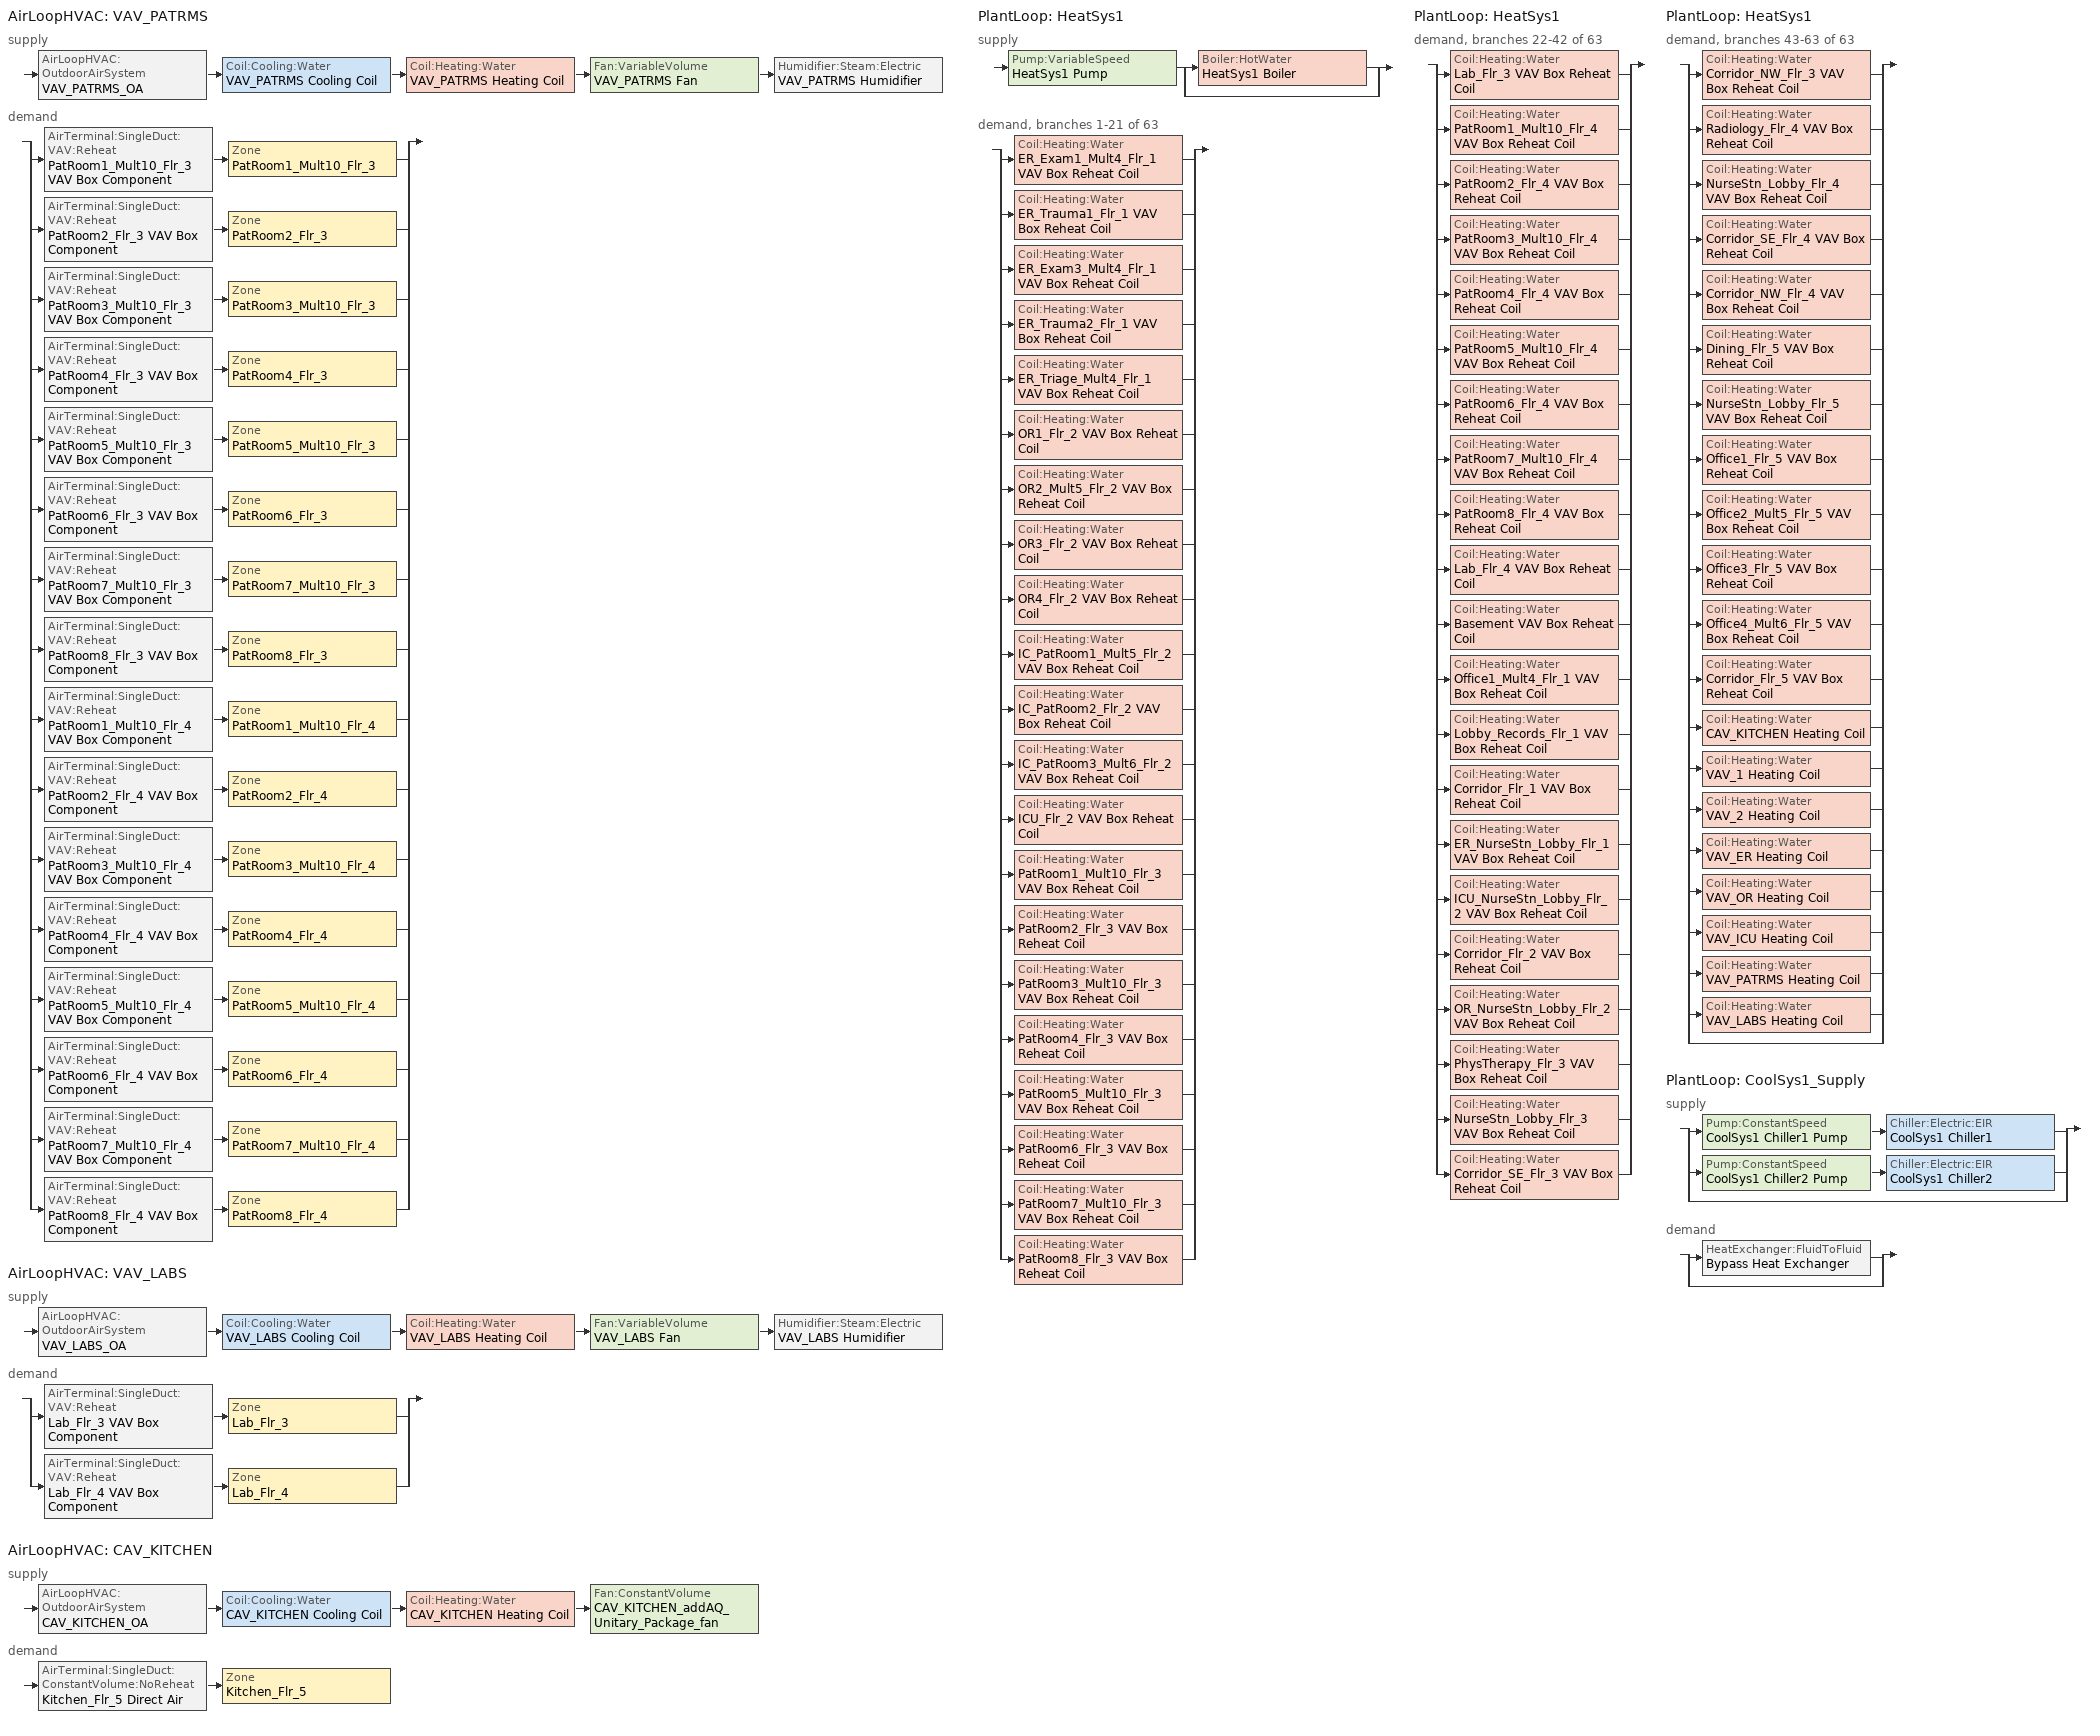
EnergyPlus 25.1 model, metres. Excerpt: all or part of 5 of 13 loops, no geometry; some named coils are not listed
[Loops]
AirLoopHVAC 'VAV_PATRMS'
 supply: AirLoopHVAC:OutdoorAirSystem 'VAV_PATRMS_OA' > Coil:Cooling:Water 'VAV_PATRMS Cooling Coil' > Coil:Heating:Water 'VAV_PATRMS Heating Coil' > Fan:VariableVolume 'VAV_PATRMS Fan' > Humidifier:Steam:Electric 'VAV_PATRMS Humidifier'
 demand: split
  | AirTerminal:SingleDuct:VAV:Reheat 'PatRoom1_Mult10_Flr_3 VAV Box Component' > Zone 'PatRoom1_Mult10_Flr_3'
  | AirTerminal:SingleDuct:VAV:Reheat 'PatRoom2_Flr_3 VAV Box Component' > Zone 'PatRoom2_Flr_3'
  | AirTerminal:SingleDuct:VAV:Reheat 'PatRoom3_Mult10_Flr_3 VAV Box Component' > Zone 'PatRoom3_Mult10_Flr_3'
  | AirTerminal:SingleDuct:VAV:Reheat 'PatRoom4_Flr_3 VAV Box Component' > Zone 'PatRoom4_Flr_3'
  | AirTerminal:SingleDuct:VAV:Reheat 'PatRoom5_Mult10_Flr_3 VAV Box Component' > Zone 'PatRoom5_Mult10_Flr_3'
  | AirTerminal:SingleDuct:VAV:Reheat 'PatRoom6_Flr_3 VAV Box Component' > Zone 'PatRoom6_Flr_3'
  | AirTerminal:SingleDuct:VAV:Reheat 'PatRoom7_Mult10_Flr_3 VAV Box Component' > Zone 'PatRoom7_Mult10_Flr_3'
  | AirTerminal:SingleDuct:VAV:Reheat 'PatRoom8_Flr_3 VAV Box Component' > Zone 'PatRoom8_Flr_3'
  | AirTerminal:SingleDuct:VAV:Reheat 'PatRoom1_Mult10_Flr_4 VAV Box Component' > Zone 'PatRoom1_Mult10_Flr_4'
  | AirTerminal:SingleDuct:VAV:Reheat 'PatRoom2_Flr_4 VAV Box Component' > Zone 'PatRoom2_Flr_4'
  | AirTerminal:SingleDuct:VAV:Reheat 'PatRoom3_Mult10_Flr_4 VAV Box Component' > Zone 'PatRoom3_Mult10_Flr_4'
  | AirTerminal:SingleDuct:VAV:Reheat 'PatRoom4_Flr_4 VAV Box Component' > Zone 'PatRoom4_Flr_4'
  | AirTerminal:SingleDuct:VAV:Reheat 'PatRoom5_Mult10_Flr_4 VAV Box Component' > Zone 'PatRoom5_Mult10_Flr_4'
  | AirTerminal:SingleDuct:VAV:Reheat 'PatRoom6_Flr_4 VAV Box Component' > Zone 'PatRoom6_Flr_4'
  | AirTerminal:SingleDuct:VAV:Reheat 'PatRoom7_Mult10_Flr_4 VAV Box Component' > Zone 'PatRoom7_Mult10_Flr_4'
  | AirTerminal:SingleDuct:VAV:Reheat 'PatRoom8_Flr_4 VAV Box Component' > Zone 'PatRoom8_Flr_4'
AirLoopHVAC 'VAV_LABS'
 supply: AirLoopHVAC:OutdoorAirSystem 'VAV_LABS_OA' > Coil:Cooling:Water 'VAV_LABS Cooling Coil' > Coil:Heating:Water 'VAV_LABS Heating Coil' > Fan:VariableVolume 'VAV_LABS Fan' > Humidifier:Steam:Electric 'VAV_LABS Humidifier'
 demand: split
  | AirTerminal:SingleDuct:VAV:Reheat 'Lab_Flr_3 VAV Box Component' > Zone 'Lab_Flr_3'
  | AirTerminal:SingleDuct:VAV:Reheat 'Lab_Flr_4 VAV Box Component' > Zone 'Lab_Flr_4'
AirLoopHVAC 'CAV_KITCHEN'
 supply: AirLoopHVAC:OutdoorAirSystem 'CAV_KITCHEN_OA' > Coil:Cooling:Water 'CAV_KITCHEN Cooling Coil' > Coil:Heating:Water 'CAV_KITCHEN Heating Coil' > Fan:ConstantVolume 'CAV_KITCHEN_addAQ_Unitary_Package_fan'
 demand: AirTerminal:SingleDuct:ConstantVolume:NoReheat 'Kitchen_Flr_5 Direct Air' > Zone 'Kitchen_Flr_5'
PlantLoop 'HeatSys1'
 supply: Pump:VariableSpeed 'HeatSys1 Pump' > split
  | Boiler:HotWater 'HeatSys1 Boiler'
  | bypass
 demand, branches 1-21 of 63: split
  | Coil:Heating:Water 'ER_Exam1_Mult4_Flr_1 VAV Box Reheat Coil'
  | Coil:Heating:Water 'ER_Trauma1_Flr_1 VAV Box Reheat Coil'
  | Coil:Heating:Water 'ER_Exam3_Mult4_Flr_1 VAV Box Reheat Coil'
  | Coil:Heating:Water 'ER_Trauma2_Flr_1 VAV Box Reheat Coil'
  | Coil:Heating:Water 'ER_Triage_Mult4_Flr_1 VAV Box Reheat Coil'
  | Coil:Heating:Water 'OR1_Flr_2 VAV Box Reheat Coil'
  | Coil:Heating:Water 'OR2_Mult5_Flr_2 VAV Box Reheat Coil'
  | Coil:Heating:Water 'OR3_Flr_2 VAV Box Reheat Coil'
  | Coil:Heating:Water 'OR4_Flr_2 VAV Box Reheat Coil'
  | Coil:Heating:Water 'IC_PatRoom1_Mult5_Flr_2 VAV Box Reheat Coil'
  | Coil:Heating:Water 'IC_PatRoom2_Flr_2 VAV Box Reheat Coil'
  | Coil:Heating:Water 'IC_PatRoom3_Mult6_Flr_2 VAV Box Reheat Coil'
  | Coil:Heating:Water 'ICU_Flr_2 VAV Box Reheat Coil'
  | Coil:Heating:Water 'PatRoom1_Mult10_Flr_3 VAV Box Reheat Coil'
  | Coil:Heating:Water 'PatRoom2_Flr_3 VAV Box Reheat Coil'
  | Coil:Heating:Water 'PatRoom3_Mult10_Flr_3 VAV Box Reheat Coil'
  | Coil:Heating:Water 'PatRoom4_Flr_3 VAV Box Reheat Coil'
  | Coil:Heating:Water 'PatRoom5_Mult10_Flr_3 VAV Box Reheat Coil'
  | Coil:Heating:Water 'PatRoom6_Flr_3 VAV Box Reheat Coil'
  | Coil:Heating:Water 'PatRoom7_Mult10_Flr_3 VAV Box Reheat Coil'
  | Coil:Heating:Water 'PatRoom8_Flr_3 VAV Box Reheat Coil'
PlantLoop 'HeatSys1'
 demand, branches 22-42 of 63: split
  | Coil:Heating:Water 'Lab_Flr_3 VAV Box Reheat Coil'
  | Coil:Heating:Water 'PatRoom1_Mult10_Flr_4 VAV Box Reheat Coil'
  | Coil:Heating:Water 'PatRoom2_Flr_4 VAV Box Reheat Coil'
  | Coil:Heating:Water 'PatRoom3_Mult10_Flr_4 VAV Box Reheat Coil'
  | Coil:Heating:Water 'PatRoom4_Flr_4 VAV Box Reheat Coil'
  | Coil:Heating:Water 'PatRoom5_Mult10_Flr_4 VAV Box Reheat Coil'
  | Coil:Heating:Water 'PatRoom6_Flr_4 VAV Box Reheat Coil'
  | Coil:Heating:Water 'PatRoom7_Mult10_Flr_4 VAV Box Reheat Coil'
  | Coil:Heating:Water 'PatRoom8_Flr_4 VAV Box Reheat Coil'
  | Coil:Heating:Water 'Lab_Flr_4 VAV Box Reheat Coil'
  | Coil:Heating:Water 'Basement VAV Box Reheat Coil'
  | Coil:Heating:Water 'Office1_Mult4_Flr_1 VAV Box Reheat Coil'
  | Coil:Heating:Water 'Lobby_Records_Flr_1 VAV Box Reheat Coil'
  | Coil:Heating:Water 'Corridor_Flr_1 VAV Box Reheat Coil'
  | Coil:Heating:Water 'ER_NurseStn_Lobby_Flr_1 VAV Box Reheat Coil'
  | Coil:Heating:Water 'ICU_NurseStn_Lobby_Flr_2 VAV Box Reheat Coil'
  | Coil:Heating:Water 'Corridor_Flr_2 VAV Box Reheat Coil'
  | Coil:Heating:Water 'OR_NurseStn_Lobby_Flr_2 VAV Box Reheat Coil'
  | Coil:Heating:Water 'PhysTherapy_Flr_3 VAV Box Reheat Coil'
  | Coil:Heating:Water 'NurseStn_Lobby_Flr_3 VAV Box Reheat Coil'
  | Coil:Heating:Water 'Corridor_SE_Flr_3 VAV Box Reheat Coil'
PlantLoop 'HeatSys1'
 demand, branches 43-63 of 63: split
  | Coil:Heating:Water 'Corridor_NW_Flr_3 VAV Box Reheat Coil'
  | Coil:Heating:Water 'Radiology_Flr_4 VAV Box Reheat Coil'
  | Coil:Heating:Water 'NurseStn_Lobby_Flr_4 VAV Box Reheat Coil'
  | Coil:Heating:Water 'Corridor_SE_Flr_4 VAV Box Reheat Coil'
  | Coil:Heating:Water 'Corridor_NW_Flr_4 VAV Box Reheat Coil'
  | Coil:Heating:Water 'Dining_Flr_5 VAV Box Reheat Coil'
  | Coil:Heating:Water 'NurseStn_Lobby_Flr_5 VAV Box Reheat Coil'
  | Coil:Heating:Water 'Office1_Flr_5 VAV Box Reheat Coil'
  | Coil:Heating:Water 'Office2_Mult5_Flr_5 VAV Box Reheat Coil'
  | Coil:Heating:Water 'Office3_Flr_5 VAV Box Reheat Coil'
  | Coil:Heating:Water 'Office4_Mult6_Flr_5 VAV Box Reheat Coil'
  | Coil:Heating:Water 'Corridor_Flr_5 VAV Box Reheat Coil'
  | Coil:Heating:Water 'CAV_KITCHEN Heating Coil'
  | Coil:Heating:Water 'VAV_1 Heating Coil'
  | Coil:Heating:Water 'VAV_2 Heating Coil'
  | Coil:Heating:Water 'VAV_ER Heating Coil'
  | Coil:Heating:Water 'VAV_OR Heating Coil'
  | Coil:Heating:Water 'VAV_ICU Heating Coil'
  | Coil:Heating:Water 'VAV_PATRMS Heating Coil'
  | Coil:Heating:Water 'VAV_LABS Heating Coil'
  | bypass
PlantLoop 'CoolSys1_Supply'
 supply: split
  | Pump:ConstantSpeed 'CoolSys1 Chiller1 Pump' > Chiller:Electric:EIR 'CoolSys1 Chiller1'
  | Pump:ConstantSpeed 'CoolSys1 Chiller2 Pump' > Chiller:Electric:EIR 'CoolSys1 Chiller2'
  | bypass
 demand: split
  | HeatExchanger:FluidToFluid 'Bypass Heat Exchanger'
  | bypass
[EnergyManagementSystem:Sensor]
Name | Output:Variable or Output:Meter Index Key | Output:Variable or Output:Meter
ChillerPlantDemandLoad | CoolSys1_Supply | Plant Supply Side Cooling Demand Rate
Chiller1_Status | CoolSys1 Chiller1 | Chiller Electricity Rate
Chiller2_Status | CoolSys1 Chiller2 | Chiller Electricity Rate
BoilerPLR | HeatSys1 Boiler | Boiler Part Load Ratio
[Refrigeration:CaseAndWalkInList]
Name | Case or WalkIn 1
RACK1CaseList | Kitchen_Flr_5_Case:1_WALKINFREEZER
RACK2CaseList | Kitchen_Flr_5_Case:2_SELFCONTAINEDDISPLAYCASE
[Refrigeration:Case] Availability Schedule=ALWAYS_ON; Zone=Kitchen_Flr_5; Rated Ambient Temperature {C}=23.88; Rated Ambient Relative Humidity {percent}=55; Latent Case Credit Curve Type=CaseTemperatureMethod; Case Lighting Schedule=walkin_occ_lght_SCH_2; Fraction of Lighting Energy to Case=1; Case Anti-Sweat Heater Power per Unit Length {W/m}=0; Minimum Anti-Sweat Heater Power per Unit Length {W/m}=0; Anti-Sweat Heater Control Type=NONE; Humidity at Zero Anti-Sweat Heater Energy {percent}=0; Case Height {m}=0
Name | Rated Total Cooling Capacity per Unit Length {W/m} | Rated Latent Heat Ratio | Rated Runtime Fraction | Case Length {m} | Case Operating Temperature {C} | Latent Case Credit Curve | Standard Case Fan Power per Unit Length {W/m} | Operating Case Fan Power per Unit Length {W/m} | Standard Case Lighting Power per Unit Length {W/m} | Fraction of Anti-Sweat Heater Energy to Case | Case Defrost Power per Unit Length {W/m} | Case Defrost Type | Case Defrost Schedule | Case Defrost Drip-Down Schedule | Under Case HVAC Return Air Fraction | Refrigerated Case Restocking Schedule | Case Credit Fraction Schedule
Kitchen_Flr_5_Case:1_WALKINFREEZER | 734 | 0.1 | 0.4 | 10.98 | -23 | Kitchen_Flr_5_Case:1_WALKINFREEZERSingleShelfHorizontal_LatentEnergyMult | 19.7143 | 19.7143 | 33 | 0 | 364 | ELECTRIC | Kitchen_Flr_5_Case:1_WALKINFREEZER_CaseDefrost2aDaySched | Kitchen_Flr_5_Case:1_WALKINFREEZER_CaseDripDown2aDaySched | 0 | Kitchen_Flr_5_Case:1_WALKINFREEZER_WalkInStockingSched | Kitchen_Flr_5_Case:1_WALKINFREEZER_CaseCreditReduxSched
Kitchen_Flr_5_Case:2_SELFCONTAINEDDISPLAYCASE | 886.5 | 0.08 | 0.85 | 8.93 | 2 | Kitchen_Flr_5_Case:2_SELFCONTAINEDDISPLAYCASEMultiShelfVertical_LatentEnergyMult | 19.1429 | 19.1429 | 40 | 0.2 | 0 | NONE |  |  | 0.05 | Kitchen_Flr_5_Case:2_SELFCONTAINEDDISPLAYCASE_CaseStockingSched
[Sizing:Plant]
Name | Loop Type | Design Loop Exit Temperature {C} | Loop Design Temperature Difference {deltaC}
HeatSys1 | Heating | 82.22 | 27.78
CoolSys1_Supply | Cooling | 7.22 | 8.33
[Pump:VariableSpeed]
HeatSys1 Pump: Design Maximum Flow Rate {m3/s}=AUTOSIZE; Design Pump Head {Pa}=180705.7; Design Power Consumption {W}=AUTOSIZE; Motor Efficiency=0.9; Fraction of Motor Inefficiencies to Fluid Stream=0; Coefficient 1 of the Part Load Performance Curve=0; Coefficient 2 of the Part Load Performance Curve=3.2485; Coefficient 3 of the Part Load Performance Curve=-4.7443; Coefficient 4 of the Part Load Performance Curve=2.5295; Pump Control Type=Intermittent; Design Shaft Power per Unit Flow Rate per Unit Head {W/((m3/s)-Pa)}=1.4999
[Boiler:HotWater]
HeatSys1 Boiler: Fuel Type=NaturalGas; Nominal Capacity {W}=1.84178e+06; Nominal Thermal Efficiency=0.8125; Efficiency Curve Temperature Evaluation Variable=LeavingBoiler; Normalized Boiler Efficiency Curve=HeatSys1 Boiler Efficiency Curve; Design Water Flow Rate {m3/s}=AUTOSIZE; Minimum Part Load Ratio=0; Maximum Part Load Ratio=1.2; Optimum Part Load Ratio=1; Water Outlet Upper Temperature Limit {C}=95; Boiler Flow Mode=LeavingSetpointModulated; On Cycle Parasitic Electric Load {W}=0; Sizing Factor=1
[SetpointManager:Scheduled] Control Variable=Temperature
Name | Schedule | Setpoint Node or NodeList
HeatSys1 Loop Setpoint Manager | HW-Loop-Temp-Schedule | HeatSys1 Supply Outlet Node
HeatSys1 Boiler Setpoint Manager | HW-Loop-Temp-Schedule | HeatSys1 Supply Equipment Outlet Node
CoolSys1 Loop Setpoint Manager | CW-Loop-Temp-Schedule | CoolSys1 Supply Outlet Node
[PlantLoop] Maximum Loop Flow Rate {m3/s}=AUTOSIZE; Minimum Loop Flow Rate {m3/s}=0
Name | Fluid Type | Plant Equipment Operation Scheme | Maximum Loop Temperature {C} | Minimum Loop Temperature {C} | Plant Loop Volume {m3} | Load Distribution Scheme
HeatSys1 | Water | HeatSys1 Loop Operation Scheme List | 100 | 10 | AUTOSIZE | Optimal
CoolSys1_Supply | WATER | CoolSys1 Loop Operation Scheme List | 98 | 1 | autocalculate | UniformLoad
[PlantEquipmentList]
HeatSys1 Equipment List: HeatSys1 Boiler
CoolSys1 Equipment List 1: CoolSys1 Chiller1
CoolSys1 Equipment List 2: CoolSys1 Chiller1, CoolSys1 Chiller2
CoolSys1 HeatExchanger: Bypass Heat Exchanger
[PlantEquipmentOperation:HeatingLoad]
HeatSys1 Operation Scheme: Load Range 1 Lower Limit {W}=0; Load Range 1 Upper Limit {W}=1000000000000000; Range 1 Equipment List=HeatSys1 Equipment List
[PlantEquipmentOperationSchemes] Control Scheme 1 Schedule=PlantOnSched
Name | Control Scheme 1
HeatSys1 Loop Operation Scheme List | HeatSys1 Operation Scheme
CoolSys1 Loop Operation Scheme List | CoolSys1 Operation Scheme
[Pump:ConstantSpeed] Design Flow Rate {m3/s}=AUTOSIZE; Design Pump Head {Pa}=73247.4; Design Power Consumption {W}=AUTOSIZE; Motor Efficiency=0.9; Fraction of Motor Inefficiencies to Fluid Stream=0; Pump Control Type=Intermittent; Design Shaft Power per Unit Flow Rate per Unit Head {W/((m3/s)-Pa)}=1.3889
CoolSys1 Chiller1 Pump; CoolSys1 Chiller2 Pump
[Chiller:Electric:EIR] Reference Capacity {W}=994249; Reference COP {W/W}=5.33; Reference Leaving Chilled Water Temperature {C}=6.67; Reference Entering Condenser Fluid Temperature {C}=29.4444; Reference Chilled Water Flow Rate {m3/s}=0.0284354; Reference Condenser Fluid Flow Rate {m3/s}=AutoSize; Cooling Capacity Function of Temperature Curve=ASHRAE901_AppJ_wtr_E_pdsp_gt528lt1055kW_5.33COP_6.54IPLV.SI_cap-f-t; Electric Input to Cooling Output Ratio Function of Temperature Curve=ASHRAE901_AppJ_wtr_E_pdsp_gt528lt1055kW_5.33COP_6.54IPLV.SI_eir-f-t; Electric Input to Cooling Output Ratio Function of Part Load Ratio Curve=ASHRAE901_AppJ_wtr_E_pdsp_gt528lt1055kW_5.33COP_6.54IPLV.SI_eir-f-plr; Minimum Part Load Ratio=0.25; Maximum Part Load Ratio=1; Optimum Part Load Ratio=1; Minimum Unloading Ratio=0.25; Condenser Type=WATERCOOLED; Leaving Chilled Water Lower Temperature Limit {C}=5; Chiller Flow Mode=ConstantFlow; Design Heat Recovery Water Flow Rate {m3/s}=0
CoolSys1 Chiller1; CoolSys1 Chiller2
[PlantEquipmentOperation:CoolingLoad] Load Range 1 Lower Limit {W}=0; Load Range 1 Upper Limit {W}=994249
Name | Range 1 Equipment List | Load Range 2 Lower Limit {W} | Load Range 2 Upper Limit {W} | Range 2 Equipment List
CoolSys1 Operation Scheme | CoolSys1 Equipment List 1 | 994249 | 100000000000000 | CoolSys1 Equipment List 2
CoolSys1 Sec Operation Scheme | CoolSys1 HeatExchanger
[HeatExchanger:FluidToFluid]
Bypass Heat Exchanger: Availability Schedule=ALWAYS_ON; Loop Demand Side Design Flow Rate {m3/s}=autosize; Loop Supply Side Design Flow Rate {m3/s}=autosize; Heat Exchange Model Type=Ideal; Heat Exchanger U-Factor Times Area Value {W/K}=autosize; Control Type=UncontrolledOn; Minimum Temperature Difference to Activate Heat Exchanger {deltaC}=0.01; Heat Transfer Metering End Use Type=LoopToLoop; Component Override Cooling Control Temperature Mode=Loop; Sizing Factor=1
[EnergyManagementSystem:InternalVariable]
Chiller2PumpDesignFlow: Internal Data Index Key=COOLSYS1 CHILLER2 PUMP; Internal Data Type=Pump Maximum Mass Flow Rate
[EnergyManagementSystem:Actuator]
Name | Actuated Component Unique | Actuated Component Type | Actuated Component Control Type
Chiller2PumpStatus | COOLSYS1 CHILLER2 PUMP | Plant Component Pump:ConstantSpeed | On/Off Supervisory
Chiller1PumpFlow | COOLSYS1 CHILLER1 PUMP | Pump | Pump Mass Flow Rate
Chiller2PumpFlow | COOLSYS1 CHILLER2 PUMP | Pump | Pump Mass Flow Rate
Chiller2Status | COOLSYS1 CHILLER2 | Plant Component Chiller:Electric:EIR | On/Off Supervisory
[Sizing:System] Type of Load to Size On=Sensible; Preheat Design Temperature {C}=7; Preheat Design Humidity Ratio {kgWater/kgDryAir}=0.008; Precool Design Temperature {C}=12.8; Precool Design Humidity Ratio {kgWater/kgDryAir}=0.008; Central Cooling Design Supply Air Temperature {C}=12.8; 100% Outdoor Air in Cooling=No; 100% Outdoor Air in Heating=No; Central Cooling Design Supply Air Humidity Ratio {kgWater/kgDryAir}=0.0085; Central Heating Design Supply Air Humidity Ratio {kgWater/kgDryAir}=0.008; Cooling Supply Air Flow Rate Method=DesignDay; Cooling Supply Air Flow Rate {m3/s}=0; Heating Supply Air Flow Rate Method=DesignDay; Heating Supply Air Flow Rate {m3/s}=0; System Outdoor Air Method=ZoneSum
Name | Design Outdoor Air Flow Rate {m3/s} | Central Heating Maximum System Air Flow Ratio | Central Heating Design Supply Air Temperature {C} | Type of Zone Sum to Use | Zone Maximum Outdoor Air Fraction | Cooling Design Capacity Method | Cooling Design Capacity {W} | Heating Design Capacity Method | Heating Design Capacity {W} | Central Cooling Capacity Control Method
VAV_PATRMS | autosize | 0.5 | -15 | NonCoincident
VAV_LABS | autosize | 1 | -15 | Coincident
CAV_KITCHEN | AUTOSIZE | 1 | 12.8 | NonCoincident | 1 | CoolingDesignCapacity | autosize | HeatingDesignCapacity | autosize | OnOff
[AirLoopHVAC] Design Supply Air Flow Rate {m3/s}=AUTOSIZE
VAV_PATRMS; VAV_LABS; CAV_KITCHEN
[SetpointManager:MixedAir] Control Variable=Temperature
Name | Setpoint Node or NodeList
VAV_PATRMS_CoolC SAT Manager | VAV_PATRMS_CoolC-VAV_PATRMS_HeatCNode
VAV_PATRMS_HeatC MixedAir Manager | VAV_PATRMS_HeatC-VAV_PATRMS FanNode
VAV_PATRMS_OAMixed Air Temp Manager | VAV_PATRMS_OA-VAV_PATRMS_CoolCNode
VAV_LABS_CoolC SAT Manager | VAV_LABS_CoolC-VAV_LABS_HeatCNode
VAV_LABS_HeatC MixedAir Manager | VAV_LABS_HeatC-VAV_LABS FanNode
VAV_LABS_OAMixed Air Temp Manager | VAV_LABS_OA-VAV_LABS_CoolCNode
CAV_KITCHEN_OAMixed Air Temp Manager | CAV_KITCHEN Mixed Air Outlet
CAV_KITCHEN_CoolC SAT Manager | CAV_KITCHEN Cooling Coil Outlet
CAV_KITCHEN_HeatC MixedAir Manager | CAV_KITCHEN Heating Coil Outlet
[Controller:OutdoorAir] Minimum Outdoor Air Flow Rate {m3/s}=AUTOSIZE; Maximum Outdoor Air Flow Rate {m3/s}=AUTOSIZE; Economizer Control Action Type=ModulateFlow; Lockout Type=LockoutWithHeating; Minimum Limit Type=FixedMinimum
Name | Economizer Control Type | Minimum Outdoor Air Schedule | Minimum Fraction of Outdoor Air Schedule | Heat Recovery Bypass Control Type
VAV_PATRMS_OA_Controller | NoEconomizer | MinOA_Sched | VAV_PATRMS_OAminOAFracSchedule | BypassWhenOAFlowGreaterThanMinimum
VAV_LABS_OA_Controller | NoEconomizer | MinOA_Sched | VAV_LABS_OAminOAFracSchedule
CAV_KITCHEN_OA_Controller | DifferentialEnthalpy | Kitchen_Exhaust_SCH
[Fan:VariableVolume] Availability Schedule=HVACOperationSchd; Maximum Flow Rate {m3/s}=AUTOSIZE; Motor In Airstream Fraction=1; Fan Power Coefficient 5=0
Name | Fan Total Efficiency | Pressure Rise {Pa} | Fan Power Minimum Flow Rate Input Method | Fan Power Minimum Air Flow Rate {m3/s} | Motor Efficiency | Fan Power Coefficient 1 | Fan Power Coefficient 2 | Fan Power Coefficient 3 | Fan Power Coefficient 4 | Fan Power Minimum Flow Fraction
VAV_PATRMS Fan | 0.61425 | 1389.42 | FixedFlowRate | 0 | 0.945 | 0.0408 | 0.088 | -0.0729 | 0.9437
VAV_LABS Fan | 0.59605 | 1314.72 | Fraction |  | 0.917 | 0.189848 | 0.31447 | 0.495682 | 0 | 0.25
[SetpointManager:OutdoorAirPretreat]
VAV_PATRMS Heat Exchanger Supply Air Temp Manager: Control Variable=Temperature; Minimum Setpoint Temperature {C}=-99; Maximum Setpoint Temperature {C}=99; Minimum Setpoint Humidity Ratio {kgWater/kgDryAir}=0.00001; Maximum Setpoint Humidity Ratio {kgWater/kgDryAir}=1; Setpoint Node or NodeList=VAV_PATRMS Heat Recovery Outlet Node
[HeatExchanger:AirToAir:SensibleAndLatent]
VAV_PATRMS OA Heat Recovery: Availability Schedule=Always_On; Nominal Supply Air Flow Rate {m3/s}=AUTOSIZE; Sensible Effectiveness at 100% Heating Air Flow=0.7; Latent Effectiveness at 100% Heating Air Flow=0.6; Sensible Effectiveness at 100% Cooling Air Flow=0.75; Latent Effectiveness at 100% Cooling Air Flow=0.6; Nominal Electric Power {W}=3273.79; Supply Air Outlet Temperature Control=Yes; Heat Exchanger Type=Rotary; Frost Control Type=ExhaustOnly; Threshold Temperature {C}=-23.3; Initial Defrost Time Fraction=0.167; Rate of Defrost Time Fraction Increase {1/K}=1.44
[Coil:Cooling:Water] Availability Schedule=Always_On; Design Water Flow Rate {m3/s}=Autosize; Design Air Flow Rate {m3/s}=Autosize; Design Inlet Water Temperature {C}=AUTOSIZE; Design Inlet Air Temperature {C}=Autosize; Design Outlet Air Temperature {C}=Autosize; Design Inlet Air Humidity Ratio {kgWater/kgDryAir}=Autosize; Design Outlet Air Humidity Ratio {kgWater/kgDryAir}=Autosize; Type of Analysis=SimpleAnalysis; Heat Exchanger Configuration=CrossFlow
VAV_PATRMS Cooling Coil; VAV_LABS Cooling Coil; CAV_KITCHEN Cooling Coil
[Controller:WaterCoil] Control Variable=Temperature; Actuator Variable=FLOW; Maximum Actuated Flow {m3/s}=AUTOSIZE; Minimum Actuated Flow {m3/s}=0
Name | Action | Controller Convergence Tolerance {deltaC}
VAV_PATRMS_CoolC_Controller; VAV_LABS_CoolC_Controller; CAV_KITCHEN_CoolC_Controller | REVERSE
VAV_PATRMS_HeatC_Controller; VAV_LABS_HeatC_Controller; CAV_KITCHEN_HeatC_Controller | NORMAL | 0.0001
[Coil:Heating:Water] Availability Schedule=Always_On; U-Factor Times Area Value {W/K}=AUTOSIZE; Maximum Water Flow Rate {m3/s}=AUTOSIZE; Performance Input Method=UFactorTimesAreaAndDesignWaterFlowRate; Rated Capacity {W}=AUTOSIZE; Rated Inlet Water Temperature {C}=82.22; Rated Inlet Air Temperature {C}=-20; Rated Outlet Water Temperature {C}=54.44
Name | Rated Outlet Air Temperature {C}
Basement VAV Box Reheat Coil; Office1_Mult4_Flr_1 VAV Box Reheat Coil; Lobby_Records_Flr_1 VAV Box Reheat Coil; Corridor_Flr_1 VAV Box Reheat Coil; ER_NurseStn_Lobby_Flr_1 VAV Box Reheat Coil; ICU_NurseStn_Lobby_Flr_2 VAV Box Reheat Coil; Corridor_Flr_2 VAV Box Reheat Coil; OR_NurseStn_Lobby_Flr_2 VAV Box Reheat Coil; PhysTherapy_Flr_3 VAV Box Reheat Coil; NurseStn_Lobby_Flr_3 VAV Box Reheat Coil; Corridor_SE_Flr_3 VAV Box Reheat Coil; Corridor_NW_Flr_3 VAV Box Reheat Coil; Radiology_Flr_4 VAV Box Reheat Coil; NurseStn_Lobby_Flr_4 VAV Box Reheat Coil; Corridor_SE_Flr_4 VAV Box Reheat Coil; Corridor_NW_Flr_4 VAV Box Reheat Coil; Dining_Flr_5 VAV Box Reheat Coil; NurseStn_Lobby_Flr_5 VAV Box Reheat Coil; Office1_Flr_5 VAV Box Reheat Coil; Office2_Mult5_Flr_5 VAV Box Reheat Coil; Office3_Flr_5 VAV Box Reheat Coil; Office4_Mult6_Flr_5 VAV Box Reheat Coil; Corridor_Flr_5 VAV Box Reheat Coil; ER_Exam1_Mult4_Flr_1 VAV Box Reheat Coil; ER_Trauma1_Flr_1 VAV Box Reheat Coil; ER_Exam3_Mult4_Flr_1 VAV Box Reheat Coil; ER_Trauma2_Flr_1 VAV Box Reheat Coil; ER_Triage_Mult4_Flr_1 VAV Box Reheat Coil; OR1_Flr_2 VAV Box Reheat Coil; OR2_Mult5_Flr_2 VAV Box Reheat Coil; OR3_Flr_2 VAV Box Reheat Coil; OR4_Flr_2 VAV Box Reheat Coil; IC_PatRoom1_Mult5_Flr_2 VAV Box Reheat Coil; IC_PatRoom2_Flr_2 VAV Box Reheat Coil; IC_PatRoom3_Mult6_Flr_2 VAV Box Reheat Coil; ICU_Flr_2 VAV Box Reheat Coil; PatRoom1_Mult10_Flr_3 VAV Box Reheat Coil; PatRoom2_Flr_3 VAV Box Reheat Coil; PatRoom3_Mult10_Flr_3 VAV Box Reheat Coil; PatRoom4_Flr_3 VAV Box Reheat Coil; PatRoom5_Mult10_Flr_3 VAV Box Reheat Coil; PatRoom6_Flr_3 VAV Box Reheat Coil; PatRoom7_Mult10_Flr_3 VAV Box Reheat Coil; PatRoom8_Flr_3 VAV Box Reheat Coil; PatRoom1_Mult10_Flr_4 VAV Box Reheat Coil; PatRoom2_Flr_4 VAV Box Reheat Coil; PatRoom3_Mult10_Flr_4 VAV Box Reheat Coil; PatRoom4_Flr_4 VAV Box Reheat Coil; PatRoom5_Mult10_Flr_4 VAV Box Reheat Coil; PatRoom6_Flr_4 VAV Box Reheat Coil; PatRoom7_Mult10_Flr_4 VAV Box Reheat Coil; PatRoom8_Flr_4 VAV Box Reheat Coil; Lab_Flr_3 VAV Box Reheat Coil; Lab_Flr_4 VAV Box Reheat Coil; CAV_KITCHEN Heating Coil | 40
VAV_PATRMS Heating Coil; VAV_LABS Heating Coil | 12.8
[Sizing:Zone] Zone Cooling Design Supply Air Temperature Input Method=SupplyAirTemperature; Zone Cooling Design Supply Air Temperature {C}=12.8; Zone Heating Design Supply Air Temperature Input Method=SupplyAirTemperature; Zone Heating Design Supply Air Temperature {C}=40; Zone Cooling Design Supply Air Humidity Ratio {kgWater/kgDryAir}=0.0085; Zone Heating Design Supply Air Humidity Ratio {kgWater/kgDryAir}=0.008; Cooling Design Air Flow Rate {m3/s}=0; Cooling Minimum Air Flow Fraction=0; Heating Design Air Flow Method=DesignDay; Heating Design Air Flow Rate {m3/s}=0; Zone Load Sizing Method=Sensible Load Only No Latent Load; Zone Latent Cooling Design Supply Air Humidity Ratio Input Method=HumidityRatioDifference; Zone Cooling Design Supply Air Humidity Ratio Difference {kgWater/kgDryAir}=0.005; Zone Latent Heating Design Supply Air Humidity Ratio Input Method=HumidityRatioDifference; Zone Humidification Design Supply Air Humidity Ratio Difference {kgWater/kgDryAir}=0.005
Name | Design Specification Outdoor Air Object | Cooling Design Air Flow Method | Cooling Minimum Air Flow per Zone Floor Area {m3/s-m2} | Cooling Minimum Air Flow {m3/s}
PatRoom1_Mult10_Flr_3 | SZ DSOA PatRoom1_Mult10_Flr_3 | DesignDayWithLimit | 0.00711111
PatRoom2_Flr_3 | SZ DSOA PatRoom2_Flr_3 | DesignDayWithLimit | 0.00711111
PatRoom3_Mult10_Flr_3 | SZ DSOA PatRoom3_Mult10_Flr_3 | DesignDayWithLimit | 0.00711111
PatRoom4_Flr_3 | SZ DSOA PatRoom4_Flr_3 | DesignDayWithLimit | 0.00711111
PatRoom5_Mult10_Flr_3 | SZ DSOA PatRoom5_Mult10_Flr_3 | DesignDayWithLimit | 0.00711111
PatRoom6_Flr_3 | SZ DSOA PatRoom6_Flr_3 | DesignDayWithLimit | 0.00711111
PatRoom7_Mult10_Flr_3 | SZ DSOA PatRoom7_Mult10_Flr_3 | DesignDayWithLimit | 0.00711111
PatRoom8_Flr_3 | SZ DSOA PatRoom8_Flr_3 | DesignDayWithLimit | 0.00711111
PatRoom1_Mult10_Flr_4 | SZ DSOA PatRoom1_Mult10_Flr_4 | DesignDayWithLimit | 0.00711111
PatRoom2_Flr_4 | SZ DSOA PatRoom2_Flr_4 | DesignDayWithLimit | 0.00711111
PatRoom3_Mult10_Flr_4 | SZ DSOA PatRoom3_Mult10_Flr_4 | DesignDayWithLimit | 0.00711111
PatRoom4_Flr_4 | SZ DSOA PatRoom4_Flr_4 | DesignDayWithLimit | 0.00711111
PatRoom5_Mult10_Flr_4 | SZ DSOA PatRoom5_Mult10_Flr_4 | DesignDayWithLimit | 0.00711111
PatRoom6_Flr_4 | SZ DSOA PatRoom6_Flr_4 | DesignDayWithLimit | 0.00711111
PatRoom7_Mult10_Flr_4 | SZ DSOA PatRoom7_Mult10_Flr_4 | DesignDayWithLimit | 0.00711111
PatRoom8_Flr_4 | SZ DSOA PatRoom8_Flr_4 | DesignDayWithLimit | 0.00711111
Lab_Flr_3 | SZ DSOA Lab_Flr_3 | DesignDay
Lab_Flr_4 | SZ DSOA Lab_Flr_4 | DesignDay
Kitchen_Flr_5 | SZ DSOA Kitchen_Flr_5 | DesignDayWithLimit |  | 1.88354
[DesignSpecification:OutdoorAir] Outdoor Air Method=Flow/Area
Name | Outdoor Air Flow per Zone Floor Area {m3/s-m2}
SZ DSOA PatRoom1_Mult10_Flr_3; SZ DSOA PatRoom2_Flr_3; SZ DSOA PatRoom3_Mult10_Flr_3; SZ DSOA PatRoom4_Flr_3; SZ DSOA PatRoom5_Mult10_Flr_3; SZ DSOA PatRoom6_Flr_3; SZ DSOA PatRoom7_Mult10_Flr_3; SZ DSOA PatRoom8_Flr_3; SZ DSOA PatRoom1_Mult10_Flr_4; SZ DSOA PatRoom2_Flr_4; SZ DSOA PatRoom3_Mult10_Flr_4; SZ DSOA PatRoom4_Flr_4; SZ DSOA PatRoom5_Mult10_Flr_4; SZ DSOA PatRoom6_Flr_4; SZ DSOA PatRoom7_Mult10_Flr_4; SZ DSOA PatRoom8_Flr_4 | 0.00237066
SZ DSOA Lab_Flr_3; SZ DSOA Lab_Flr_4 | 0.0011684
SZ DSOA Kitchen_Flr_5 | 0.000800099
[ZoneControl:Thermostat] Control Type Schedule=Dual Zone Control Type Sched
Name | Zone or ZoneList | Control 1
PatRoom1_Mult10_Flr_3 Thermostat | PatRoom1_Mult10_Flr_3 | PatRoom1_Mult10_Flr_3 Dual SP Control
PatRoom2_Flr_3 Thermostat | PatRoom2_Flr_3 | PatRoom2_Flr_3 Dual SP Control
PatRoom3_Mult10_Flr_3 Thermostat | PatRoom3_Mult10_Flr_3 | PatRoom3_Mult10_Flr_3 Dual SP Control
PatRoom4_Flr_3 Thermostat | PatRoom4_Flr_3 | PatRoom4_Flr_3 Dual SP Control
PatRoom5_Mult10_Flr_3 Thermostat | PatRoom5_Mult10_Flr_3 | PatRoom5_Mult10_Flr_3 Dual SP Control
PatRoom6_Flr_3 Thermostat | PatRoom6_Flr_3 | PatRoom6_Flr_3 Dual SP Control
PatRoom7_Mult10_Flr_3 Thermostat | PatRoom7_Mult10_Flr_3 | PatRoom7_Mult10_Flr_3 Dual SP Control
PatRoom8_Flr_3 Thermostat | PatRoom8_Flr_3 | PatRoom8_Flr_3 Dual SP Control
PatRoom1_Mult10_Flr_4 Thermostat | PatRoom1_Mult10_Flr_4 | PatRoom1_Mult10_Flr_4 Dual SP Control
PatRoom2_Flr_4 Thermostat | PatRoom2_Flr_4 | PatRoom2_Flr_4 Dual SP Control
PatRoom3_Mult10_Flr_4 Thermostat | PatRoom3_Mult10_Flr_4 | PatRoom3_Mult10_Flr_4 Dual SP Control
PatRoom4_Flr_4 Thermostat | PatRoom4_Flr_4 | PatRoom4_Flr_4 Dual SP Control
PatRoom5_Mult10_Flr_4 Thermostat | PatRoom5_Mult10_Flr_4 | PatRoom5_Mult10_Flr_4 Dual SP Control
PatRoom6_Flr_4 Thermostat | PatRoom6_Flr_4 | PatRoom6_Flr_4 Dual SP Control
PatRoom7_Mult10_Flr_4 Thermostat | PatRoom7_Mult10_Flr_4 | PatRoom7_Mult10_Flr_4 Dual SP Control
PatRoom8_Flr_4 Thermostat | PatRoom8_Flr_4 | PatRoom8_Flr_4 Dual SP Control
Lab_Flr_3 Thermostat | Lab_Flr_3 | Lab_Flr_3 Dual SP Control
Lab_Flr_4 Thermostat | Lab_Flr_4 | Lab_Flr_4 Dual SP Control
Kitchen_Flr_5 Thermostat | Kitchen_Flr_5 | Kitchen_Flr_5 Dual SP Control
[ThermostatSetpoint:DualSetpoint] Heating Setpoint Temperature Schedule=HtgSetP_Sch; Cooling Setpoint Temperature Schedule=ClgSetP_Sch
PatRoom1_Mult10_Flr_3 Dual SP Control; PatRoom2_Flr_3 Dual SP Control; PatRoom3_Mult10_Flr_3 Dual SP Control; PatRoom4_Flr_3 Dual SP Control; PatRoom5_Mult10_Flr_3 Dual SP Control; PatRoom6_Flr_3 Dual SP Control; PatRoom7_Mult10_Flr_3 Dual SP Control; PatRoom8_Flr_3 Dual SP Control; PatRoom1_Mult10_Flr_4 Dual SP Control; PatRoom2_Flr_4 Dual SP Control; PatRoom3_Mult10_Flr_4 Dual SP Control; PatRoom4_Flr_4 Dual SP Control; PatRoom5_Mult10_Flr_4 Dual SP Control; PatRoom6_Flr_4 Dual SP Control; PatRoom7_Mult10_Flr_4 Dual SP Control; PatRoom8_Flr_4 Dual SP Control; Lab_Flr_3 Dual SP Control; Lab_Flr_4 Dual SP Control; Kitchen_Flr_5 Dual SP Control
[Zone equipment]
PatRoom1_Mult10_Flr_3: PatRoom1_Mult10_Flr_3 VAV Box Component
PatRoom2_Flr_3: PatRoom2_Flr_3 VAV Box Component
PatRoom3_Mult10_Flr_3: PatRoom3_Mult10_Flr_3 VAV Box Component
PatRoom4_Flr_3: PatRoom4_Flr_3 VAV Box Component
PatRoom5_Mult10_Flr_3: PatRoom5_Mult10_Flr_3 VAV Box Component
PatRoom6_Flr_3: PatRoom6_Flr_3 VAV Box Component
PatRoom7_Mult10_Flr_3: PatRoom7_Mult10_Flr_3 VAV Box Component
PatRoom8_Flr_3: PatRoom8_Flr_3 VAV Box Component
PatRoom1_Mult10_Flr_4: PatRoom1_Mult10_Flr_4 VAV Box Component
PatRoom2_Flr_4: PatRoom2_Flr_4 VAV Box Component
PatRoom3_Mult10_Flr_4: PatRoom3_Mult10_Flr_4 VAV Box Component
PatRoom4_Flr_4: PatRoom4_Flr_4 VAV Box Component
PatRoom5_Mult10_Flr_4: PatRoom5_Mult10_Flr_4 VAV Box Component
PatRoom6_Flr_4: PatRoom6_Flr_4 VAV Box Component
PatRoom7_Mult10_Flr_4: PatRoom7_Mult10_Flr_4 VAV Box Component
PatRoom8_Flr_4: PatRoom8_Flr_4 VAV Box Component
Lab_Flr_3: Lab_Flr_3 VAV Box Component
Lab_Flr_4: Lab_Flr_4 VAV Box Component
Kitchen_Flr_5: Kitchen_Flr_5 Exhaust Fan, Kitchen_Flr_5 Direct Air
[AirTerminal:SingleDuct:VAV:Reheat] Availability Schedule=ALWAYS_ON; Maximum Air Flow Rate {m3/s}=AUTOSIZE; Zone Minimum Air Flow Input Method=Constant; Maximum Hot Water or Steam Flow Rate {m3/s}=AUTOSIZE; Minimum Hot Water or Steam Flow Rate {m3/s}=0; Convergence Tolerance=0.001; Damper Heating Action=ReverseWithLimits; Maximum Flow Fraction During Reheat=0.5; Maximum Reheat Air Temperature {C}=40
Name | Constant Minimum Air Flow Fraction | Reheat Coil
PatRoom1_Mult10_Flr_3 VAV Box Component | 0.5 | PatRoom1_Mult10_Flr_3 VAV Box Reheat Coil
PatRoom2_Flr_3 VAV Box Component | 0.5 | PatRoom2_Flr_3 VAV Box Reheat Coil
PatRoom3_Mult10_Flr_3 VAV Box Component | 0.5 | PatRoom3_Mult10_Flr_3 VAV Box Reheat Coil
PatRoom4_Flr_3 VAV Box Component | 0.5 | PatRoom4_Flr_3 VAV Box Reheat Coil
PatRoom5_Mult10_Flr_3 VAV Box Component | 0.5 | PatRoom5_Mult10_Flr_3 VAV Box Reheat Coil
PatRoom6_Flr_3 VAV Box Component | 0.5 | PatRoom6_Flr_3 VAV Box Reheat Coil
PatRoom7_Mult10_Flr_3 VAV Box Component | 0.5 | PatRoom7_Mult10_Flr_3 VAV Box Reheat Coil
PatRoom8_Flr_3 VAV Box Component | 0.5 | PatRoom8_Flr_3 VAV Box Reheat Coil
PatRoom1_Mult10_Flr_4 VAV Box Component | 0.5 | PatRoom1_Mult10_Flr_4 VAV Box Reheat Coil
PatRoom2_Flr_4 VAV Box Component | 0.5 | PatRoom2_Flr_4 VAV Box Reheat Coil
PatRoom3_Mult10_Flr_4 VAV Box Component | 0.5 | PatRoom3_Mult10_Flr_4 VAV Box Reheat Coil
PatRoom4_Flr_4 VAV Box Component | 0.5 | PatRoom4_Flr_4 VAV Box Reheat Coil
PatRoom5_Mult10_Flr_4 VAV Box Component | 0.5 | PatRoom5_Mult10_Flr_4 VAV Box Reheat Coil
PatRoom6_Flr_4 VAV Box Component | 0.5 | PatRoom6_Flr_4 VAV Box Reheat Coil
PatRoom7_Mult10_Flr_4 VAV Box Component | 0.5 | PatRoom7_Mult10_Flr_4 VAV Box Reheat Coil
PatRoom8_Flr_4 VAV Box Component | 0.5 | PatRoom8_Flr_4 VAV Box Reheat Coil
Lab_Flr_3 VAV Box Component | 1 | Lab_Flr_3 VAV Box Reheat Coil
Lab_Flr_4 VAV Box Component | 1 | Lab_Flr_4 VAV Box Reheat Coil
[Fan:ZoneExhaust]
Kitchen_Flr_5 Exhaust Fan: Availability Schedule=Kitchen_Exhaust_SCH; Fan Total Efficiency=0.16; Pressure Rise {Pa}=124.5; Maximum Flow Rate {m3/s}=3.39802; Balanced Exhaust Fraction Schedule=Kitchen Exhaust Fan Balanced Exhaust Fraction Schedule
[SetpointManager:MultiZone:Humidity:Minimum]
Name | HVAC Air Loop | Setpoint Node or NodeList
VAV_PATRMS Humidifier HUMRAT setpoint | VAV_PATRMS | VAV_PATRMS Supply Equipment Outlet Node
VAV_LABS Humidifier HUMRAT setpoint | VAV_LABS | VAV_LABS Supply Equipment Outlet Node
[SetpointManager:MultiZone:Humidity:Maximum]
Name | HVAC Air Loop | Setpoint Node or NodeList
VAV_PATRMS CoolC HUMRAT setpoint | VAV_PATRMS | VAV_PATRMS_CoolC-VAV_PATRMS_HeatCNode
VAV_LABS CoolC HUMRAT setpoint | VAV_LABS | VAV_LABS_CoolC-VAV_LABS_HeatCNode
[Humidifier:Steam:Electric] Availability Schedule=Always_On; Rated Capacity {m3/s}=3.72e-05; Rated Power {W}=100000; Rated Fan Power {W}=0; Standby Power {W}=0
VAV_PATRMS Humidifier; VAV_LABS Humidifier
[AirTerminal:SingleDuct:ConstantVolume:NoReheat]
Kitchen_Flr_5 Direct Air: Availability Schedule=ALWAYS_ON; Maximum Air Flow Rate {m3/s}=AUTOSIZE
[Fan:ConstantVolume]
CAV_KITCHEN_addAQ_Unitary_Package_fan: Availability Schedule=HVACOperationSchd; Fan Total Efficiency=0.61425; Pressure Rise {Pa}=1018.41; Maximum Flow Rate {m3/s}=autosize; Motor Efficiency=0.945; Motor In Airstream Fraction=1
[SetpointManager:SingleZone:Heating]
SupAirTemp MngrKitchen_Flr_5 - Htg: Control Variable=Temperature; Minimum Supply Air Temperature {C}=12.8; Maximum Supply Air Temperature {C}=40; Control Zone=Kitchen_Flr_5; Setpoint Node or NodeList=CAV_KITCHEN Supply Equipment Outlet Node
[SetpointManager:SingleZone:Cooling]
SupAirTemp MngrKitchen_Flr_5 - Clg: Control Variable=Temperature; Minimum Supply Air Temperature {C}=12.8; Maximum Supply Air Temperature {C}=40; Control Zone=Kitchen_Flr_5; Setpoint Node or NodeList=CAV_KITCHEN Zone Equipment Inlet Node
[WaterHeater:Mixed]
SWH Booster E Water Heater: Tank Volume {m3}=0.0227125; Setpoint Temperature Schedule=Dishwashing Booster Setpoint Temp Schedule; Deadband Temperature Difference {deltaC}=0.1; Maximum Temperature Limit {C}=85; Heater Control Type=Cycle; Heater Maximum Capacity {W}=3000; Heater Minimum Capacity {W}=0; Heater Fuel Type=Electricity; Heater Thermal Efficiency=1; Off Cycle Parasitic Fuel Type=Electricity; Ambient Temperature Indicator=Zone; Ambient Temperature Zone=KITCHEN_FLR_5; Off Cycle Loss Coefficient to Ambient Temperature {W/K}=1.05316; On Cycle Loss Coefficient to Ambient Temperature {W/K}=1.05316; Peak Use Flow Rate {m3/s}=3.65923e-05; Use Flow Rate Fraction Schedule=BLDG_SWH_SCH; Cold Water Supply Temperature Schedule=Dishwashing Booster Water Inlet Temp Schedule
[Schedule:Compact]
ALWAYS_ON; HVACOperationSchd; PlantOnSched; MinOA_Sched; VAV_LABS_OAminOAFracSchedule: Through: 12/31, For: AllDays, Until: 24:00, 1
walkin_occ_lght_SCH_2: Through: 12/31, For: Weekdays, Until: 7:00, 0.1, Until: 8:00, 0.26, Until: 16:00, 0.468, Until: 23:00, 0.156, Until: 24:00, 0.1, For: SummerDesignDay, Until: 24:00, 1, For: WinterDesignDay, Until: 24:00, 0, For: Saturday, Until: 7:00, 0.1, Until: 8:00, 0.104, Until: 18:00, 0.208, Until: 24:00, 0.1, For: Sunday Holidays AllOtherDays, Until: 8:00, 0.05, Until: 16:00, 0.052, Until: 24:00, 0.05
Dishwashing Booster Water Inlet Temp Schedule: THROUGH: 12/31, FOR: AllDays, UNTIL: 24:00, 60
Dishwashing Booster Setpoint Temp Schedule: THROUGH: 12/31, FOR: AllDays, UNTIL: 24:00, 82.22
BLDG_SWH_SCH: Through: 12/31, For: Weekdays SummerDesignDay, Until: 07:00, 0, Until: 08:00, 0.17, Until: 09:00, 0.58, Until: 10:00, 0.66, Until: 11:00, 0.78, Until: 12:00, 0.82, Until: 13:00, 0.71, Until: 14:00, 0.82, Until: 15:00, 0.78, Until: 16:00, 0.74, Until: 17:00, 0.63, Until: 18:00, 0.41, Until: 21:00, 0.18, Until: 22:00, 0.1, Until: 24:00, 0, For: Saturday WinterDesignDay, Until: 07:00, 0, Until: 08:00, 0.01, Until: 09:00, 0.2, Until: 10:00, 0.28, Until: 12:00, 0.3, Until: 14:00, 0.24, Until: 17:00, 0.23, Until: 19:00, 0.1, Until: 24:00, 0, For: Sunday Holidays AllOtherDays, Until: 08:00, 0, Until: 16:00, 0.01, Until: 24:00, 0
HTGSETP_SCH: Through: 12/31, For: ALLDays, Until: 24:00, 21
CLGSETP_SCH: Through: 12/31, For: AllDays, Until: 24:00, 24
VAV_PATRMS_OAminOAFracSchedule: Through: 12/31, For: AllDays, Until: 24:00, 0.33
Dual Zone Control Type Sched: Through: 12/31, For: AllDays, Until: 24:00, 4
CW-Loop-Temp-Schedule: Through: 12/31, For: AllDays, Until: 24:00, 6.7
HW-Loop-Temp-Schedule: Through: 12/31, For: AllDays, Until: 24:00, 82
Kitchen_Flr_5_Case:1_WALKINFREEZER_CaseDefrost2aDaySched: Through: 12/31, For:AllDays, Interpolate:Average, Until: 11:00, 0, Until: 11:20, 1, Until: 23:00, 0, Until: 23:20, 1, Until: 24:00, 0
Kitchen_Flr_5_Case:1_WALKINFREEZER_CaseDripDown2aDaySched: Through: 12/31, For:AllDays, Interpolate:Average, Until: 11:00, 0, Until: 11:30, 1, Until: 23:00, 0, Until: 23:30, 1, Until: 24:00, 0
Kitchen_Flr_5_Case:1_WALKINFREEZER_WalkInStockingSched: Through: 12/31, For: Tuesday Friday, Until: 4:00, 0, Until: 5:00, 725, Until: 6:00, 417, Until: 7:00, 290, Until: 24:00, 0, For: AllOtherDays, Until: 4:00, 0, Until: 5:00, 125, Until: 6:00, 117, Until: 7:00, 90, Until: 19:00, 0, Until: 20:00, 125, Until: 21:00, 117, Until: 22:00, 90, Until: 24:00, 0
Kitchen_Flr_5_Case:1_WALKINFREEZER_CaseCreditReduxSched: Through: 12/31, For:AllDays, Interpolate:No, Until: 7:00, 0.2, Until: 21:00, 0.4, Until: 24:00, 0.2
Kitchen_Flr_5_Case:2_SELFCONTAINEDDISPLAYCASE_CaseStockingSched: Through: 12/31, For:AllDays, Until: 6:00, 0, Until: 7:00, 50, Until: 9:00, 70, Until: 10:00, 80, Until: 11:00, 70, Until: 13:00, 50, Until: 14:00, 80, Until: 15:00, 90, Until: 16:00, 80, Until: 24:00, 0
Kitchen_Exhaust_SCH: Through: 12/31, For: AllDays, Until: 07:00, 0, Until: 24:00, 1
Kitchen Exhaust Fan Balanced Exhaust Fraction Schedule: Through: 12/31, For: AllDays, Until: 07:00, 0, Until: 24:00, 0.445694
[Curve:Cubic] Minimum Value of x=-35; Maximum Value of x=20
Name | Coefficient1 Constant | Coefficient2 x | Coefficient3 x**2 | Coefficient4 x**3
Kitchen_Flr_5_Case:1_WALKINFREEZERSingleShelfHorizontal_LatentEnergyMult | 0.0236 | 0.0006 | 0 | 0
Kitchen_Flr_5_Case:2_SELFCONTAINEDDISPLAYCASEMultiShelfVertical_LatentEnergyMult | 0.0265263 | 0.00107803 | 6.02558e-05 | 1.23732e-06
[Curve:Quadratic] Minimum Value of x=0; Maximum Value of x=1
Name | Coefficient1 Constant | Coefficient2 x | Coefficient3 x**2
ASHRAE901_AppJ_wtr_E_pdsp_gt528lt1055kW_5.33COP_6.54IPLV.SI_eir-f-plr | 0.246644 | 0.184576 | 0.566463
HeatSys1 Boiler Efficiency Curve | 1 | 0 | 0
[Curve:Biquadratic] Minimum Value of x=4; Maximum Value of x=16; Minimum Value of y=12.8; Maximum Value of y=40
Name | Coefficient1 Constant | Coefficient2 x | Coefficient3 x**2 | Coefficient4 y | Coefficient5 y**2 | Coefficient6 x*y
ASHRAE901_AppJ_wtr_E_pdsp_gt528lt1055kW_5.33COP_6.54IPLV.SI_cap-f-t | 0.800066 | 0.0353774 | -0.00148242 | 0.00646206 | -0.000227416 | 0.000187302
ASHRAE901_AppJ_wtr_E_pdsp_gt528lt1055kW_5.33COP_6.54IPLV.SI_eir-f-t | 0.620834 | -0.0236422 | 0.00129976 | 0.0135553 | 0.000188639 | -0.00042538
